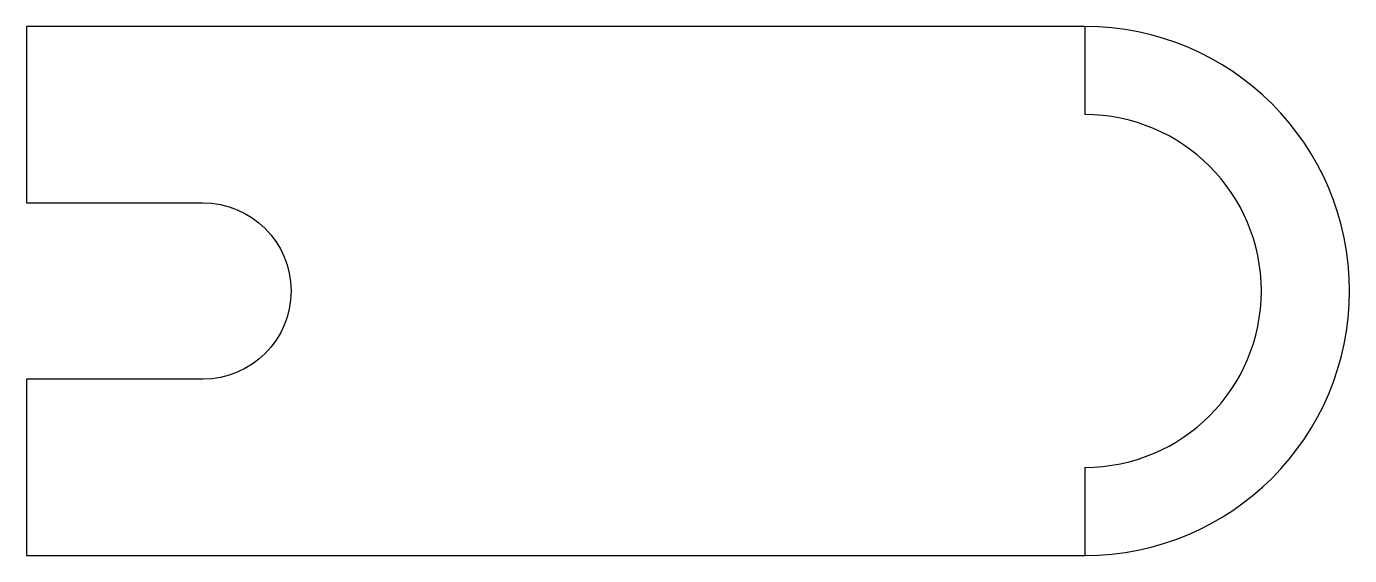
# Model space of a CAD drawing. Header units: centimetres. Extents: x 1312.4 to 1387.4, y 3235 to 3265.
import ezdxf

# ---------------------------------------------------------------- set-up
doc = ezdxf.new("R2010")
doc.units = ezdxf.units.CM

msp = doc.modelspace()

# ---------------------------------------------------------------- linework, layer by layer
for p, q in [((1372.437, 3264.974), (1372.437, 3259.974)), ((1372.437, 3239.974), (1372.437, 3234.974)), ((1371.535, 3234.974), (1372.437, 3234.974))]:
    msp.add_line(p, q)
msp.add_lwpolyline([(1372.437, 3264.974), (1312.437, 3264.974), (1312.437, 3254.974), (1322.437, 3254.974, -1), (1322.437, 3244.974), (1312.437, 3244.974), (1312.437, 3234.974), (1371.535, 3234.974)], format="xyb")
for radius in [15, 10]:
    msp.add_arc((1372.437, 3249.974), radius, 270, 90)

doc.saveas('drawing.dxf')
